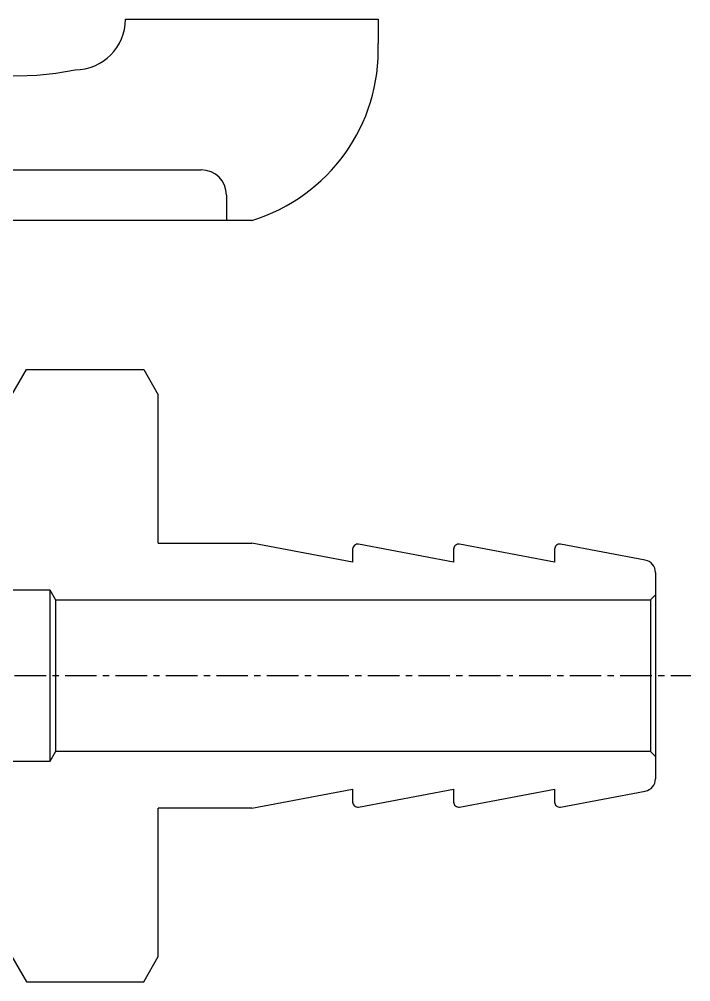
# Model space of a CAD drawing. Extents: x 104 to 175, y 98 to 223.
# Drawn here: x 148.38 to 174.99, y 128.75 to 166.87 of the extents above; entities that cross this region are included whole.
import ezdxf

# ---------------------------------------------------------------- set-up
doc = ezdxf.new("R2010")
doc.units = 0
doc.linetypes.add('CENTER', pattern=[2, 1.25, -0.25, 0.25, -0.25])
doc.layers.get('0').update_dxf_attribs({"linetype": 'CONTINUOUS'})
doc.layers.add('CENTER', color=1, linetype='CENTER')

msp = doc.modelspace()

# ---------------------------------------------------------------- linework, layer by layer
at = {"color": 7, "linetype": 'CONTINUOUS'}
for p, q in [((152.589, 166.875), (162.6, 166.875)), ((162.6, 166.875), (162.6, 165.909)), ((147.589, 160.909), (155.589, 160.909)), ((156.589, 159.909), (156.589, 158.909)), ((157.589, 158.909), (143.589, 158.909)), ((148.089, 151.999), (148.667, 152.999)), ((148.667, 152.999), (153.312, 152.999)), ((153.312, 152.999), (153.889, 151.999)), ((153.889, 146.125), (153.889, 151.999)), ((153.889, 146.125), (157.589, 146.125)), ((161.589, 145.375), (157.589, 146.125)), ((165.589, 145.375), (161.826, 146.08)), ((169.589, 145.375), (165.826, 146.08)), ((173.181, 145.451), (169.826, 146.08)), ((161.589, 145.884), (161.589, 145.375)), ((165.589, 145.884), (165.589, 145.375)), ((169.589, 145.884), (169.589, 145.375)), ((173.589, 144.96), (173.589, 136.79)), ((139.489, 144.275), (149.589, 144.275)), ((149.589, 144.275), (149.589, 137.475)), ((149.589, 144.275), (149.82, 143.875)), ((173.589, 144.21), (173.589, 144.075)), ((149.82, 143.875), (173.389, 143.875)), ((149.82, 143.875), (149.82, 137.875)), ((173.589, 144.075), (173.389, 143.875)), ((173.389, 143.875), (173.389, 137.875)), ((149.82, 137.875), (149.589, 137.475)), ((173.389, 137.875), (149.82, 137.875)), ((173.389, 137.875), (173.589, 137.675)), ((173.589, 137.675), (173.589, 137.54)), ((149.589, 137.475), (139.489, 137.475)), ((157.589, 135.625), (161.589, 136.375)), ((161.589, 136.375), (161.589, 135.866)), ((161.826, 135.669), (165.589, 136.375)), ((165.589, 136.375), (165.589, 135.866)), ((165.826, 135.669), (169.589, 136.375)), ((169.589, 136.375), (169.589, 135.866)), ((169.826, 135.669), (173.181, 136.298)), ((153.889, 129.75), (153.889, 135.625)), ((157.589, 135.625), (153.889, 135.625)), ((148.089, 129.75), (148.667, 128.75)), ((153.312, 128.75), (153.889, 129.75)), ((148.667, 128.75), (153.312, 128.75))]:
    msp.add_line(p, q, dxfattribs=at)
for centre, radius, start, end in [((150.589, 166.875), 2, 270, 0), ((155.547, 165.665), 7.058, 286.8232, 1.9823), ((148.402, 174.875), 10.236, 248.1336, 282.3391), ((155.589, 159.909), 1, 0, 90), ((161.789, 145.884), 0.2, 79.3803, 180), ((165.789, 145.884), 0.2, 79.3803, 180), ((169.789, 145.884), 0.2, 79.3803, 180), ((173.089, 144.96), 0.5, 0, 79.3803), ((173.089, 136.79), 0.5, 280.6197, 360), ((161.789, 135.866), 0.2, 180, 280.6197), ((165.789, 135.866), 0.2, 180, 280.6197), ((169.789, 135.866), 0.2, 180, 280.6197)]:
    msp.add_arc(centre, radius, start, end, dxfattribs=at)
at = {"layer": 'CENTER', "color": 1, "linetype": 'CENTER'}
msp.add_line((108.192, 140.875), (174.986, 140.875), dxfattribs=at)

doc.saveas('drawing.dxf')
